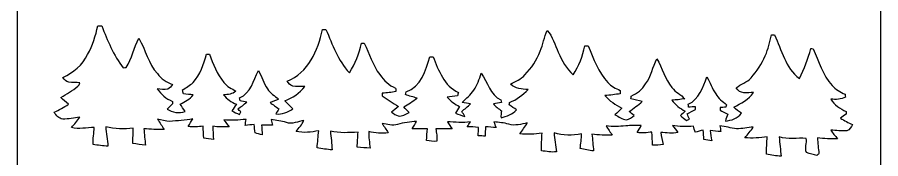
# Model space of a CAD drawing. Header units: centimetres. Extents: x -16.8 to 16.8, y -16.7 to 16.7.
# Drawn here: x -16.77 to 16.77, y -3.1 to 2.4 of the extents above; entities that cross this region are included whole.
import ezdxf

# ---------------------------------------------------------------- set-up
doc = ezdxf.new("R2010")
doc.units = ezdxf.units.CM
doc.header["$MEASUREMENT"] = 0
doc.layers.add('Layer 1', color=7, linetype='Continuous')

msp = doc.modelspace()

# ---------------------------------------------------------------- linework, layer by layer
at = {"layer": 'Layer 1', "color": 7}
for points, knots in [([(-16.77458, 16.66875), (-16.77458, 16.66875), (16.77458, 16.66875), (16.77458, 16.66875), (16.77458, 16.66875), (16.77458, 16.66875), (16.77458, -16.66875), (16.77458, -16.66875), (16.77458, -16.66875), (16.77458, -16.66875), (-16.77458, -16.66875), (-16.77458, -16.66875), (-16.77458, -16.66875), (-16.77458, -16.66875), (-16.77458, 16.66875), (-16.77458, 16.66875), (-16.77458, 16.66875), (-16.77458, 16.66875), (-16.77458, 16.66875), (-16.77458, 16.66875)], [0, 0, 0, 0, 0.16666667, 0.16666667, 0.16666667, 0.16666667, 0.33333333, 0.33333333, 0.33333333, 0.33333333, 0.5, 0.5, 0.5, 0.5, 0.66666667, 0.66666667, 0.66666667, 0.66666667, 1, 1, 1, 1]), ([(-13.64156, 2.06516), (-13.73787, 1.68346), (-13.82924, 1.29328), (-14.04232, 0.95673), (-14.04232, 0.95673), (-14.23141, 0.54293), (-14.60324, 0.25118), (-15.00223, 0.05256), (-15.00223, 0.05256), (-14.93908, -0.01976), (-14.88017, -0.1143), (-14.77751, -0.13159), (-14.77751, -0.13159), (-14.63322, -0.15311), (-14.48611, -0.127), (-14.34148, -0.14746), (-14.34148, -0.14746), (-14.35523, -0.20038), (-14.3824, -0.25012), (-14.42614, -0.28434), (-14.42614, -0.28434), (-14.62652, -0.45367), (-14.85653, -0.58173), (-15.08019, -0.71684), (-15.08019, -0.71684), (-14.99164, -0.81527), (-14.88687, -0.89641), (-14.78668, -0.98284), (-14.78668, -0.98284), (-14.95884, -1.11231), (-15.15921, -1.19486), (-15.34724, -1.29752), (-15.34724, -1.29752), (-15.26117, -1.41323), (-15.16274, -1.54728), (-15.00681, -1.56245), (-15.00681, -1.56245), (-14.78562, -1.56633), (-14.56902, -1.50566), (-14.34924, -1.48872), (-14.34924, -1.48872), (-14.43602, -1.63724), (-14.55843, -1.7593), (-14.66991, -1.88912), (-14.66991, -1.88912), (-14.37605, -1.97485), (-14.08042, -1.88489), (-13.7855, -1.88419), (-13.7855, -1.88419), (-13.79044, -2.10714), (-13.8363, -2.32833), (-13.82924, -2.55235), (-13.82924, -2.55235), (-13.63663, -2.57528), (-13.44436, -2.60103), (-13.25104, -2.61796), (-13.25104, -2.61796), (-13.27326, -2.36326), (-13.31842, -2.11067), (-13.33465, -1.85561), (-13.33465, -1.85561), (-12.98787, -1.95686), (-12.62204, -1.96568), (-12.26644, -1.90888), (-12.26644, -1.90888), (-12.26926, -2.10855), (-12.28408, -2.30787), (-12.28443, -2.50754), (-12.28443, -2.50754), (-12.12215, -2.53153), (-11.96023, -2.5594), (-11.79724, -2.5781), (-11.79724, -2.5781), (-11.81453, -2.36467), (-11.83675, -2.15194), (-11.85721, -1.93922), (-11.85721, -1.93922), (-11.59545, -1.94945), (-11.33369, -1.97591), (-11.07158, -1.96427), (-11.07158, -1.96427), (-11.14884, -1.82845), (-11.24162, -1.70251), (-11.32417, -1.57021), (-11.32417, -1.57021), (-11.16542, -1.59491), (-11.00984, -1.64359), (-10.84898, -1.65065), (-10.84898, -1.65065), (-10.55017, -1.62454), (-10.25031, -1.6129), (-9.95645, -1.54975), (-9.95645, -1.54975), (-10.01466, -1.65029), (-10.07674, -1.74872), (-10.12966, -1.85279), (-10.12966, -1.85279), (-9.93846, -1.86373), (-9.74549, -1.86972), (-9.55534, -1.83833), (-9.55534, -1.83833), (-9.54511, -1.99143), (-9.53664, -2.14418), (-9.52641, -2.29799), (-9.52641, -2.29799), (-9.40223, -2.31916), (-9.27841, -2.3368), (-9.15317, -2.35444), (-9.15317, -2.35444), (-9.16023, -2.18369), (-9.1694, -2.0126), (-9.17646, -1.84221), (-9.17646, -1.84221), (-8.96655, -1.86549), (-8.75559, -1.87501), (-8.54463, -1.86055), (-8.54463, -1.86055), (-8.61378, -1.77094), (-8.68363, -1.68204), (-8.74818, -1.58962), (-8.74818, -1.58962), (-8.46138, -1.62807), (-8.17386, -1.59703), (-7.88741, -1.57233), (-7.88741, -1.57233), (-7.89869, -1.65276), (-7.90928, -1.7332), (-7.91986, -1.81434), (-7.91986, -1.81434), (-7.80239, -1.79846), (-7.68456, -1.78188), (-7.56673, -1.76848), (-7.56673, -1.76848), (-7.54662, -1.86937), (-7.57626, -1.99284), (-7.52581, -2.09021), (-7.52581, -2.09021), (-7.44432, -2.14136), (-7.34801, -2.13678), (-7.25946, -2.1777), (-7.25946, -2.1777), (-7.2644, -2.08139), (-7.27463, -1.88877), (-7.27957, -1.79211), (-7.27957, -1.79211), (-7.14058, -1.79881), (-7.00193, -1.80023), (-6.86259, -1.80305), (-6.86259, -1.80305), (-6.87634, -1.72861), (-6.89151, -1.65453), (-6.90809, -1.5808), (-6.90809, -1.5808), (-6.71054, -1.61219), (-6.51016, -1.63442), (-6.3179, -1.69228), (-6.3179, -1.69228), (-6.09036, -1.77482), (-5.86105, -1.65135), (-5.63633, -1.61325), (-5.63633, -1.61325), (-5.71253, -1.77341), (-5.83036, -1.90676), (-5.94431, -2.04082), (-5.94431, -2.04082), (-5.65079, -2.10644), (-5.3527, -2.07786), (-5.06307, -2.0126), (-5.06307, -2.0126), (-5.08176, -2.23626), (-5.10469, -2.45957), (-5.1241, -2.68323), (-5.1241, -2.68323), (-4.93042, -2.71321), (-4.73639, -2.74285), (-4.54131, -2.76119), (-4.54131, -2.76119), (-4.55683, -2.51813), (-4.5847, -2.27612), (-4.60693, -2.03376), (-4.60693, -2.03376), (-4.2545, -2.11208), (-3.89255, -2.09056), (-3.53483, -2.06975), (-3.53483, -2.06975), (-3.54189, -2.26448), (-3.55953, -2.45851), (-3.5687, -2.65395), (-3.5687, -2.65395), (-3.39866, -2.66947), (-3.22898, -2.68358), (-3.05823, -2.68993), (-3.05823, -2.68993), (-3.09492, -2.47756), (-3.12632, -2.26342), (-3.11538, -2.04682), (-3.11538, -2.04682), (-2.86773, -2.10749), (-2.61232, -2.13536), (-2.35832, -2.09338), (-2.35832, -2.09338), (-2.43769, -1.97168), (-2.5273, -1.85667), (-2.5968, -1.72861), (-2.5968, -1.72861), (-2.39924, -1.75119), (-2.19463, -1.83868), (-1.99813, -1.76777), (-1.99813, -1.76777), (-1.75966, -1.68522), (-1.50601, -1.6764), (-1.2573, -1.651), (-1.2573, -1.651), (-1.31551, -1.74766), (-1.37407, -1.84432), (-1.42981, -1.94275), (-1.42981, -1.94275), (-1.23225, -1.9431), (-1.03434, -1.94063), (-0.83679, -1.93463), (-0.83679, -1.93463), (-0.85055, -2.08739), (-0.86254, -2.23943), (-0.87066, -2.39289), (-0.87066, -2.39289), (-0.74083, -2.407), (-0.60854, -2.44863), (-0.47837, -2.41618), (-0.47837, -2.41618), (-0.44309, -2.25743), (-0.49777, -2.09656), (-0.50906, -1.93887), (-0.50906, -1.93887), (-0.29951, -1.9498), (-0.09066, -1.94451), (0.11924, -1.94134), (0.11924, -1.94134), (0.05821, -1.84997), (-0.00388, -1.75966), (-0.06385, -1.66864), (-0.06385, -1.66864), (0.2353, -1.67993), (0.53516, -1.70815), (0.83361, -1.67111), (0.83361, -1.67111), (0.79269, -1.7332), (0.75106, -1.79493), (0.71085, -1.85773), (0.71085, -1.85773), (0.85337, -1.86831), (1.00013, -1.84997), (1.13982, -1.88807), (1.13982, -1.88807), (1.15288, -1.99355), (1.137, -2.10009), (1.13806, -2.20662), (1.13806, -2.20662), (1.22802, -2.21474), (1.31586, -2.21897), (1.40723, -2.22814), (1.40723, -2.22814), (1.40829, -2.10361), (1.41041, -1.98085), (1.41852, -1.85738), (1.41852, -1.85738), (1.5554, -1.87184), (1.69086, -1.88207), (1.8288, -1.88983), (1.8288, -1.88983), (1.80128, -1.81645), (1.77236, -1.74343), (1.74413, -1.67076), (1.74413, -1.67076), (1.93957, -1.68557), (2.13607, -1.70427), (2.32445, -1.76213), (2.32445, -1.76213), (2.56399, -1.83444), (2.80705, -1.76001), (3.04271, -1.71238), (3.04271, -1.71238), (2.95875, -1.86373), (2.84621, -1.99637), (2.74955, -2.13924), (2.74955, -2.13924), (3.03812, -2.15688), (3.33163, -2.16182), (3.61632, -2.10361), (3.61632, -2.10361), (3.60609, -2.33292), (3.59128, -2.56293), (3.58916, -2.79259), (3.58916, -2.79259), (3.78389, -2.81658), (3.98074, -2.85962), (4.17759, -2.83245), (4.17759, -2.83245), (4.13632, -2.58763), (4.0954, -2.34244), (4.08693, -2.09444), (4.08693, -2.09444), (4.43089, -2.2038), (4.79319, -2.21403), (5.14526, -2.13572), (5.14526, -2.13572), (5.14773, -2.32728), (5.11916, -2.51707), (5.09834, -2.70722), (5.09834, -2.70722), (5.2705, -2.74179), (5.44371, -2.77777), (5.61834, -2.8007), (5.61834, -2.8007), (5.60035, -2.58057), (5.57283, -2.36149), (5.55343, -2.14136), (5.55343, -2.14136), (5.81342, -2.18969), (6.07836, -2.18899), (6.34224, -2.18828), (6.34224, -2.18828), (6.26851, -2.06375), (6.18172, -1.94769), (6.10411, -1.82598), (6.10411, -1.82598), (6.35741, -1.87431), (6.61494, -1.85173), (6.86858, -1.81857), (6.86858, -1.81857), (7.06967, -1.81398), (7.2711, -1.81892), (7.47254, -1.80799), (7.47254, -1.80799), (7.42386, -1.90288), (7.36494, -1.99178), (7.30885, -2.08209), (7.30885, -2.08209), (7.49935, -2.11843), (7.69126, -2.08668), (7.88211, -2.06622), (7.88211, -2.06622), (7.89023, -2.23661), (7.89658, -2.40771), (7.91281, -2.57775), (7.91281, -2.57775), (8.04686, -2.57916), (8.18303, -2.57457), (8.31532, -2.54776), (8.31532, -2.54776), (8.28675, -2.39254), (8.25465, -2.23838), (8.22889, -2.0828), (8.22889, -2.0828), (8.45009, -2.08844), (8.6741, -2.13113), (8.89247, -2.07786), (8.89247, -2.07786), (8.82191, -1.98649), (8.74642, -1.899), (8.67904, -1.80587), (8.67904, -1.80587), (8.95103, -1.84044), (9.22161, -1.88419), (9.49713, -1.83021), (9.49713, -1.83021), (9.5183, -1.90994), (9.54405, -1.99319), (9.5691, -2.07433), (9.5691, -2.07433), (9.67034, -2.04682), (9.77124, -2.01789), (9.87249, -1.98931), (9.87249, -1.98931), (9.88766, -2.10891), (9.89506, -2.22709), (9.90635, -2.34809), (9.90635, -2.34809), (10.00584, -2.36926), (10.10602, -2.38936), (10.20727, -2.40101), (10.20727, -2.40101), (10.18752, -2.27013), (10.16741, -2.1396), (10.15012, -2.00907), (10.15012, -2.00907), (10.28665, -2.02918), (10.42423, -2.04611), (10.56287, -2.04787), (10.56287, -2.04787), (10.55017, -1.97132), (10.53782, -1.89477), (10.52654, -1.81822), (10.52654, -1.81822), (10.74032, -1.85914), (10.95304, -1.905), (11.16894, -1.93781), (11.16894, -1.93781), (11.38802, -1.93922), (11.60392, -1.88383), (11.82299, -1.87325), (11.82299, -1.87325), (11.7288, -2.02353), (11.60498, -2.15053), (11.49526, -2.28847), (11.49526, -2.28847), (11.78454, -2.30681), (12.07876, -2.30293), (12.36451, -2.24543), (12.36451, -2.24543), (12.35216, -2.47368), (12.33558, -2.70228), (12.33734, -2.93123), (12.33734, -2.93123), (12.52396, -2.9591), (12.71058, -2.9972), (12.90002, -3.00743), (12.90002, -3.00743), (12.88309, -2.75625), (12.84958, -2.50719), (12.82841, -2.25637), (12.82841, -2.25637), (13.17449, -2.36008), (13.53114, -2.28847), (13.88216, -2.3114), (13.88216, -2.3114), (13.92026, -2.49308), (13.81054, -2.68676), (13.89204, -2.86068), (13.89204, -2.86068), (14.01939, -2.91994), (14.16262, -2.93617), (14.29808, -2.97321), (14.29808, -2.97321), (14.32278, -2.94958), (14.34747, -2.92594), (14.37287, -2.90301), (14.37287, -2.90301), (14.34712, -2.69981), (14.32842, -2.49555), (14.31502, -2.29164), (14.31502, -2.29164), (14.57219, -2.32692), (14.83148, -2.32939), (15.09148, -2.32586), (15.09148, -2.32586), (15.00681, -2.21051), (14.90874, -2.10573), (14.82972, -1.98649), (14.82972, -1.98649), (15.03786, -2.00695), (15.246, -2.02812), (15.4559, -2.0133), (15.4559, -2.0133), (15.56985, -1.98332), (15.62135, -1.86655), (15.67568, -1.77377), (15.67568, -1.77377), (15.51517, -1.70356), (15.35747, -1.62384), (15.21319, -1.52435), (15.21319, -1.52435), (15.27563, -1.46297), (15.35289, -1.42028), (15.42732, -1.37513), (15.42732, -1.37513), (15.42838, -1.33809), (15.42944, -1.30104), (15.43085, -1.26436), (15.43085, -1.26436), (15.20084, -1.15111), (14.96801, -1.01212), (14.83431, -0.78564), (14.83431, -0.78564), (15.03116, -0.80504), (15.22836, -0.79798), (15.41004, -0.70767), (15.41004, -0.70767), (15.40439, -0.6798), (15.39311, -0.62371), (15.38746, -0.59584), (15.38746, -0.59584), (15.20649, -0.50236), (15.01211, -0.41593), (14.88264, -0.25259), (14.88264, -0.25259), (14.52774, 0.1584), (14.35488, 0.68192), (14.14815, 1.1751), (14.14815, 1.1751), (14.12593, 1.17651), (14.08183, 1.17969), (14.05996, 1.18145), (14.05996, 1.18145), (13.94425, 0.7807), (13.80807, 0.3877), (13.61264, 0.01764), (13.61264, 0.01764), (13.07112, 0.42298), (12.92331, 1.12607), (12.65061, 1.71027), (12.65061, 1.71027), (12.62062, 1.71097), (12.56065, 1.71203), (12.53067, 1.71274), (12.53067, 1.71274), (12.44671, 1.44392), (12.40684, 1.16134), (12.28901, 0.90417), (12.28901, 0.90417), (12.14931, 0.59302), (11.96657, 0.29845), (11.73656, 0.04621), (11.73656, 0.04621), (11.57958, -0.13229), (11.3351, -0.18979), (11.16295, -0.34819), (11.16295, -0.34819), (11.28183, -0.6036), (11.60251, -0.5274), (11.82864, -0.52846), (11.82864, -0.52846), (11.64872, -0.80363), (11.34392, -0.94509), (11.06558, -1.0989), (11.06558, -1.0989), (11.14989, -1.1938), (11.25291, -1.26929), (11.36015, -1.33703), (11.36015, -1.33703), (11.21692, -1.53458), (10.97033, -1.61466), (10.73679, -1.63724), (10.73679, -1.63724), (10.76501, -1.54658), (10.80064, -1.45838), (10.83839, -1.37125), (10.83839, -1.37125), (10.73432, -1.32327), (10.63202, -1.27176), (10.53077, -1.21849), (10.53077, -1.21849), (10.53077, -1.19239), (10.53112, -1.14018), (10.53147, -1.11407), (10.53147, -1.11407), (10.58827, -1.10913), (10.70222, -1.09926), (10.75902, -1.09432), (10.75902, -1.09432), (10.76572, -1.07174), (10.77877, -1.02694), (10.78512, -1.00436), (10.78512, -1.00436), (10.63413, -0.87171), (10.46374, -0.75459), (10.36214, -0.57679), (10.36214, -0.57679), (10.21609, -0.37606), (10.15436, -0.13088), (10.02065, 0.07691), (10.02065, 0.07691), (9.86649, -0.32279), (9.7215, -0.79128), (9.29605, -0.98002), (9.29605, -0.98002), (9.30099, -1.01918), (9.30592, -1.05833), (9.31122, -1.09784), (9.31122, -1.09784), (9.39694, -1.09079), (9.48796, -1.08726), (9.5758, -1.08091), (9.5758, -1.08091), (9.57686, -1.10702), (9.57897, -1.15923), (9.58039, -1.18533), (9.58039, -1.18533), (9.47067, -1.24248), (9.36307, -1.30069), (9.25371, -1.35714), (9.25371, -1.35714), (9.2837, -1.42558), (9.31369, -1.49401), (9.34261, -1.56351), (9.34261, -1.56351), (9.30381, -1.58044), (9.26536, -1.59773), (9.22726, -1.61537), (9.22726, -1.61537), (9.14647, -1.55081), (9.0678, -1.48766), (8.98878, -1.42381), (8.98878, -1.42381), (9.05439, -1.36807), (9.1186, -1.31022), (9.17822, -1.24778), (9.17822, -1.24778), (8.97431, -1.14864), (8.79687, -1.00577), (8.65681, -0.82691), (8.65681, -0.82691), (8.82544, -0.81703), (8.99195, -0.79834), (9.16023, -0.77682), (9.16023, -0.77682), (9.017, -0.60325), (8.79475, -0.51788), (8.66316, -0.33338), (8.66316, -0.33338), (8.38271, -0.00882), (8.29098, 0.42228), (8.07932, 0.78669), (8.07932, 0.78669), (7.9061, 0.47166), (7.86694, 0.09243), (7.64011, -0.19614), (7.64011, -0.19614), (7.51205, -0.41099), (7.30321, -0.55668), (7.08307, -0.66499), (7.08307, -0.66499), (7.07919, -0.69215), (7.07178, -0.74683), (7.0679, -0.77399), (7.0679, -0.77399), (7.21325, -0.8188), (7.36247, -0.84667), (7.51134, -0.88089), (7.51134, -0.88089), (7.34307, -1.01671), (7.16562, -1.13983), (6.99452, -1.27176), (6.99452, -1.27176), (7.06296, -1.3208), (7.13176, -1.36984), (7.19914, -1.42099), (7.19914, -1.42099), (7.10283, -1.48625), (7.00899, -1.56598), (6.89292, -1.59244), (6.89292, -1.59244), (6.72782, -1.57868), (6.59412, -1.45662), (6.44878, -1.39206), (6.44878, -1.39206), (6.53697, -1.30951), (6.62975, -1.23119), (6.71019, -1.14053), (6.71019, -1.14053), (6.47171, -1.00577), (6.23641, -0.85654), (6.06107, -0.64241), (6.06107, -0.64241), (6.26075, -0.63147), (6.45936, -0.60995), (6.65656, -0.57362), (6.65656, -0.57362), (6.65374, -0.54116), (6.64774, -0.4759), (6.64492, -0.44344), (6.64492, -0.44344), (6.47312, -0.36901), (6.2992, -0.28399), (6.17714, -0.13758), (6.17714, -0.13758), (5.78944, 0.25506), (5.62328, 0.79199), (5.41196, 1.28693), (5.41196, 1.28693), (5.36787, 1.28658), (5.32377, 1.28588), (5.28002, 1.28517), (5.28002, 1.28517), (5.1943, 0.88865), (5.04931, 0.50341), (4.82635, 0.16263), (4.82635, 0.16263), (4.56177, 0.39758), (4.38679, 0.71684), (4.24744, 1.03752), (4.24744, 1.03752), (4.11445, 1.32609), (4.03437, 1.65241), (3.80965, 1.88807), (3.80965, 1.88807), (3.70346, 1.62419), (3.65196, 1.34197), (3.54295, 1.07915), (3.54295, 1.07915), (3.41489, 0.73272), (3.19864, 0.4251), (2.94958, 0.15522), (2.94958, 0.15522), (2.79365, -0.00917), (2.58022, -0.09631), (2.3876, -0.20743), (2.3876, -0.20743), (2.57986, -0.36689), (2.82681, -0.40569), (3.07058, -0.40993), (3.07058, -0.40993), (2.87196, -0.6283), (2.6289, -0.80151), (2.35656, -0.91546), (2.35656, -0.91546), (2.35162, -0.93909), (2.34209, -0.98637), (2.33751, -1.00965), (2.33751, -1.00965), (2.43346, -1.0735), (2.53048, -1.1363), (2.62643, -1.2005), (2.62643, -1.2005), (2.46627, -1.36807), (2.24402, -1.45732), (2.02212, -1.51059), (2.02212, -1.51059), (2.0133, -1.41887), (2.02953, -1.32821), (2.04294, -1.23825), (2.04294, -1.23825), (1.92511, -1.1617), (1.81398, -1.07386), (1.72367, -0.96555), (1.72367, -0.96555), (1.82774, -0.95356), (1.93181, -0.94086), (2.03447, -0.91828), (2.03447, -0.91828), (2.02918, -0.89323), (2.01824, -0.84279), (2.01295, -0.81774), (2.01295, -0.81774), (1.58186, -0.62512), (1.51306, -0.11924), (1.24672, 0.21907), (1.24672, 0.21907), (1.17052, -0.006), (1.11548, -0.24659), (0.9652, -0.43744), (0.9652, -0.43744), (0.85196, -0.62724), (0.66005, -0.74648), (0.51753, -0.91123), (0.51753, -0.91123), (0.59619, -0.92639), (0.75318, -0.95638), (0.8315, -0.97155), (0.8315, -0.97155), (0.73201, -1.08338), (0.60925, -1.17016), (0.49248, -1.26259), (0.49248, -1.26259), (0.53693, -1.3275), (0.58067, -1.39347), (0.62018, -1.46191), (0.62018, -1.46191), (0.49424, -1.42487), (0.37147, -1.37724), (0.25012, -1.32891), (0.25012, -1.32891), (0.30445, -1.24284), (0.36124, -1.15817), (0.41416, -1.07103), (0.41416, -1.07103), (0.22331, -0.99131), (0.06244, -0.86007), (-0.0762, -0.70838), (-0.0762, -0.70838), (0.05927, -0.68862), (0.19509, -0.67098), (0.33091, -0.65193), (0.33091, -0.65193), (0.3429, -0.61031), (0.35525, -0.56903), (0.36759, -0.52811), (0.36759, -0.52811), (-0.19226, -0.2734), (-0.40922, 0.33373), (-0.61524, 0.86536), (-0.61524, 0.86536), (-0.66005, 0.86395), (-0.7045, 0.86254), (-0.7493, 0.86078), (-0.7493, 0.86078), (-0.88265, 0.33232), (-1.09079, -0.30339), (-1.66194, -0.49601), (-1.66194, -0.49601), (-1.66934, -0.52282), (-1.68416, -0.57644), (-1.69157, -0.60325), (-1.69157, -0.60325), (-1.54623, -0.6664), (-1.39206, -0.70273), (-1.24001, -0.74577), (-1.24001, -0.74577), (-1.40441, -0.87066), (-1.57445, -0.98778), (-1.75507, -1.08797), (-1.75507, -1.08797), (-1.6891, -1.16346), (-1.6196, -1.23613), (-1.55046, -1.30916), (-1.55046, -1.30916), (-1.6831, -1.37689), (-1.81998, -1.45697), (-1.97591, -1.43933), (-1.97591, -1.43933), (-2.07116, -1.41041), (-2.15159, -1.34902), (-2.23414, -1.29646), (-2.23414, -1.29646), (-2.14489, -1.22026), (-2.05352, -1.14618), (-1.96638, -1.06751), (-1.96638, -1.06751), (-2.17629, -0.93028), (-2.39148, -0.80116), (-2.59503, -0.6544), (-2.59503, -0.6544), (-2.59398, -0.62971), (-2.59256, -0.58032), (-2.59186, -0.55598), (-2.59186, -0.55598), (-2.41441, -0.53693), (-2.23591, -0.52211), (-2.05952, -0.49354), (-2.05952, -0.49354), (-2.0641, -0.44662), (-2.06834, -0.40005), (-2.07257, -0.35348), (-2.07257, -0.35348), (-2.33327, -0.25929), (-2.52871, -0.05009), (-2.69028, 0.16722), (-2.69028, 0.16722), (-2.97356, 0.53269), (-3.08645, 0.98848), (-3.29036, 1.39629), (-3.29036, 1.39629), (-3.31858, 1.39488), (-3.37467, 1.39171), (-3.40254, 1.3903), (-3.40254, 1.3903), (-3.49426, 0.98496), (-3.63961, 0.59055), (-3.87209, 0.24342), (-3.87209, 0.24342), (-4.32506, 0.71332), (-4.52579, 1.33914), (-4.7812, 1.92299), (-4.7812, 1.92299), (-4.82494, 1.92193), (-4.86869, 1.92052), (-4.91243, 1.91911), (-4.91243, 1.91911), (-5.08811, 1.11725), (-5.47123, 0.23601), (-6.29073, -0.08467), (-6.29073, -0.08467), (-6.22864, -0.15946), (-6.16973, -0.24871), (-6.07378, -0.28222), (-6.07378, -0.28222), (-5.92102, -0.31291), (-5.76263, -0.28258), (-5.60776, -0.29139), (-5.60776, -0.29139), (-5.79649, -0.55845), (-6.07342, -0.7366), (-6.37858, -0.84561), (-6.37858, -0.84561), (-6.27944, -0.95885), (-6.16585, -1.05763), (-6.06319, -1.16699), (-6.06319, -1.16699), (-6.27063, -1.27353), (-6.483, -1.40406), (-6.72677, -1.3522), (-6.72677, -1.3522), (-6.68867, -1.28834), (-6.65021, -1.22555), (-6.61176, -1.1624), (-6.61176, -1.1624), (-6.72571, -1.08479), (-6.83719, -1.00259), (-6.94761, -0.9204), (-6.94761, -0.9204), (-6.84071, -0.87348), (-6.73135, -0.8322), (-6.62446, -0.78458), (-6.62446, -0.78458), (-6.77333, -0.66075), (-6.94972, -0.55809), (-7.05556, -0.39088), (-7.05556, -0.39088), (-7.19279, -0.16263), (-7.27781, 0.09137), (-7.40657, 0.32385), (-7.40657, 0.32385), (-7.59354, -0.05468), (-7.70008, -0.55774), (-8.13647, -0.72919), (-8.13647, -0.72919), (-8.13012, -0.76835), (-8.12377, -0.80786), (-8.11742, -0.84737), (-8.11742, -0.84737), (-8.05251, -0.85972), (-7.92268, -0.88441), (-7.85813, -0.89676), (-7.85813, -0.89676), (-7.96255, -1.00154), (-8.08567, -1.08373), (-8.20949, -1.16346), (-8.20949, -1.16346), (-8.16998, -1.20368), (-8.13012, -1.24319), (-8.09025, -1.28341), (-8.09025, -1.28341), (-8.10366, -1.30704), (-8.13047, -1.35361), (-8.14388, -1.37724), (-8.14388, -1.37724), (-8.2423, -1.33773), (-8.33826, -1.29258), (-8.43351, -1.24601), (-8.43351, -1.24601), (-8.37847, -1.1557), (-8.31885, -1.06856), (-8.26206, -0.97931), (-8.26206, -0.97931), (-8.4582, -0.90205), (-8.63283, -0.78281), (-8.75947, -0.61172), (-8.75947, -0.61172), (-8.58908, -0.61489), (-8.4141, -0.59302), (-8.2804, -0.47696), (-8.2804, -0.47696), (-8.44091, -0.37183), (-8.63, -0.2981), (-8.74395, -0.13617), (-8.74395, -0.13617), (-9.01735, 0.18133), (-9.16517, 0.5782), (-9.30734, 0.96591), (-9.30734, 0.96591), (-9.34685, 0.96661), (-9.38636, 0.96732), (-9.42552, 0.96767), (-9.42552, 0.96767), (-9.52959, 0.57256), (-9.65764, 0.15981), (-9.94657, -0.14323), (-9.94657, -0.14323), (-10.06934, -0.25365), (-10.20974, -0.34361), (-10.35438, -0.42369), (-10.35438, -0.42369), (-10.34203, -0.4766), (-10.32933, -0.52987), (-10.31663, -0.58349), (-10.31663, -0.58349), (-10.18928, -0.59831), (-10.06263, -0.60678), (-9.93458, -0.61807), (-9.93458, -0.61807), (-10.06793, -0.78387), (-10.25525, -0.88935), (-10.44434, -0.97896), (-10.44434, -0.97896), (-10.3826, -1.07315), (-10.31628, -1.16417), (-10.25737, -1.26012), (-10.25737, -1.26012), (-10.48985, -1.35184), (-10.74455, -1.29928), (-10.95587, -1.17687), (-10.95587, -1.17687), (-10.88743, -1.10419), (-10.81334, -1.03717), (-10.73891, -0.97084), (-10.73891, -0.97084), (-10.74103, -0.9458), (-10.74455, -0.89606), (-10.74667, -0.87101), (-10.74667, -0.87101), (-10.98656, -0.77188), (-11.18694, -0.60113), (-11.33404, -0.38735), (-11.33404, -0.38735), (-11.19893, -0.39688), (-11.05923, -0.43991), (-10.92518, -0.39723), (-10.92518, -0.39723), (-10.8458, -0.36266), (-10.79923, -0.28363), (-10.74491, -0.22013), (-10.74491, -0.22013), (-10.9668, -0.12065), (-11.19011, -0.00282), (-11.32946, 0.20532), (-11.32946, 0.20532), (-11.68259, 0.60008), (-11.78666, 1.13348), (-12.04948, 1.58115), (-12.04948, 1.58115), (-12.25973, 1.22484), (-12.31653, 0.79692), (-12.54019, 0.44379), (-12.54019, 0.44379), (-12.56841, 0.44133), (-12.62521, 0.43709), (-12.65379, 0.43462), (-12.65379, 0.43462), (-13.04043, 0.91581), (-13.26691, 1.49507), (-13.49446, 2.06234), (-13.49446, 2.06234), (-13.54349, 2.0634), (-13.59253, 2.06446), (-13.64156, 2.06516)], [0, 0, 0, 0, 0.00389105, 0.00389105, 0.00389105, 0.00389105, 0.0077821, 0.0077821, 0.0077821, 0.0077821, 0.01167315, 0.01167315, 0.01167315, 0.01167315, 0.0155642, 0.0155642, 0.0155642, 0.0155642, 0.01945525, 0.01945525, 0.01945525, 0.01945525, 0.0233463, 0.0233463, 0.0233463, 0.0233463, 0.02723735, 0.02723735, 0.02723735, 0.02723735, 0.0311284, 0.0311284, 0.0311284, 0.0311284, 0.03501946, 0.03501946, 0.03501946, 0.03501946, 0.03891051, 0.03891051, 0.03891051, 0.03891051, 0.04280156, 0.04280156, 0.04280156, 0.04280156, 0.04669261, 0.04669261, 0.04669261, 0.04669261, 0.05058366, 0.05058366, 0.05058366, 0.05058366, 0.05447471, 0.05447471, 0.05447471, 0.05447471, 0.05836576, 0.05836576, 0.05836576, 0.05836576, 0.06225681, 0.06225681, 0.06225681, 0.06225681, 0.06614786, 0.06614786, 0.06614786, 0.06614786, 0.07003891, 0.07003891, 0.07003891, 0.07003891, 0.07392996, 0.07392996, 0.07392996, 0.07392996, 0.07782101, 0.07782101, 0.07782101, 0.07782101, 0.08171206, 0.08171206, 0.08171206, 0.08171206, 0.08560311, 0.08560311, 0.08560311, 0.08560311, 0.08949416, 0.08949416, 0.08949416, 0.08949416, 0.09338521, 0.09338521, 0.09338521, 0.09338521, 0.09727626, 0.09727626, 0.09727626, 0.09727626, 0.10116732, 0.10116732, 0.10116732, 0.10116732, 0.10505837, 0.10505837, 0.10505837, 0.10505837, 0.10894942, 0.10894942, 0.10894942, 0.10894942, 0.11284047, 0.11284047, 0.11284047, 0.11284047, 0.11673152, 0.11673152, 0.11673152, 0.11673152, 0.12062257, 0.12062257, 0.12062257, 0.12062257, 0.12451362, 0.12451362, 0.12451362, 0.12451362, 0.12840467, 0.12840467, 0.12840467, 0.12840467, 0.13229572, 0.13229572, 0.13229572, 0.13229572, 0.13618677, 0.13618677, 0.13618677, 0.13618677, 0.14007782, 0.14007782, 0.14007782, 0.14007782, 0.14396887, 0.14396887, 0.14396887, 0.14396887, 0.14785992, 0.14785992, 0.14785992, 0.14785992, 0.15175097, 0.15175097, 0.15175097, 0.15175097, 0.15564202, 0.15564202, 0.15564202, 0.15564202, 0.15953307, 0.15953307, 0.15953307, 0.15953307, 0.16342412, 0.16342412, 0.16342412, 0.16342412, 0.16731518, 0.16731518, 0.16731518, 0.16731518, 0.17120623, 0.17120623, 0.17120623, 0.17120623, 0.17509728, 0.17509728, 0.17509728, 0.17509728, 0.17898833, 0.17898833, 0.17898833, 0.17898833, 0.18287938, 0.18287938, 0.18287938, 0.18287938, 0.18677043, 0.18677043, 0.18677043, 0.18677043, 0.19066148, 0.19066148, 0.19066148, 0.19066148, 0.19455253, 0.19455253, 0.19455253, 0.19455253, 0.19844358, 0.19844358, 0.19844358, 0.19844358, 0.20233463, 0.20233463, 0.20233463, 0.20233463, 0.20622568, 0.20622568, 0.20622568, 0.20622568, 0.21011673, 0.21011673, 0.21011673, 0.21011673, 0.21400778, 0.21400778, 0.21400778, 0.21400778, 0.21789883, 0.21789883, 0.21789883, 0.21789883, 0.22178988, 0.22178988, 0.22178988, 0.22178988, 0.22568093, 0.22568093, 0.22568093, 0.22568093, 0.22957198, 0.22957198, 0.22957198, 0.22957198, 0.23346304, 0.23346304, 0.23346304, 0.23346304, 0.23735409, 0.23735409, 0.23735409, 0.23735409, 0.24124514, 0.24124514, 0.24124514, 0.24124514, 0.24513619, 0.24513619, 0.24513619, 0.24513619, 0.24902724, 0.24902724, 0.24902724, 0.24902724, 0.25291829, 0.25291829, 0.25291829, 0.25291829, 0.25680934, 0.25680934, 0.25680934, 0.25680934, 0.26070039, 0.26070039, 0.26070039, 0.26070039, 0.26459144, 0.26459144, 0.26459144, 0.26459144, 0.26848249, 0.26848249, 0.26848249, 0.26848249, 0.27237354, 0.27237354, 0.27237354, 0.27237354, 0.27626459, 0.27626459, 0.27626459, 0.27626459, 0.28015564, 0.28015564, 0.28015564, 0.28015564, 0.28404669, 0.28404669, 0.28404669, 0.28404669, 0.28793774, 0.28793774, 0.28793774, 0.28793774, 0.29182879, 0.29182879, 0.29182879, 0.29182879, 0.29571984, 0.29571984, 0.29571984, 0.29571984, 0.29961089, 0.29961089, 0.29961089, 0.29961089, 0.30350195, 0.30350195, 0.30350195, 0.30350195, 0.307393, 0.307393, 0.307393, 0.307393, 0.31128405, 0.31128405, 0.31128405, 0.31128405, 0.3151751, 0.3151751, 0.3151751, 0.3151751, 0.31906615, 0.31906615, 0.31906615, 0.31906615, 0.3229572, 0.3229572, 0.3229572, 0.3229572, 0.32684825, 0.32684825, 0.32684825, 0.32684825, 0.3307393, 0.3307393, 0.3307393, 0.3307393, 0.33463035, 0.33463035, 0.33463035, 0.33463035, 0.3385214, 0.3385214, 0.3385214, 0.3385214, 0.34241245, 0.34241245, 0.34241245, 0.34241245, 0.3463035, 0.3463035, 0.3463035, 0.3463035, 0.35019455, 0.35019455, 0.35019455, 0.35019455, 0.3540856, 0.3540856, 0.3540856, 0.3540856, 0.35797665, 0.35797665, 0.35797665, 0.35797665, 0.3618677, 0.3618677, 0.3618677, 0.3618677, 0.36575875, 0.36575875, 0.36575875, 0.36575875, 0.36964981, 0.36964981, 0.36964981, 0.36964981, 0.37354086, 0.37354086, 0.37354086, 0.37354086, 0.37743191, 0.37743191, 0.37743191, 0.37743191, 0.38132296, 0.38132296, 0.38132296, 0.38132296, 0.38521401, 0.38521401, 0.38521401, 0.38521401, 0.38910506, 0.38910506, 0.38910506, 0.38910506, 0.39299611, 0.39299611, 0.39299611, 0.39299611, 0.39688716, 0.39688716, 0.39688716, 0.39688716, 0.40077821, 0.40077821, 0.40077821, 0.40077821, 0.40466926, 0.40466926, 0.40466926, 0.40466926, 0.40856031, 0.40856031, 0.40856031, 0.40856031, 0.41245136, 0.41245136, 0.41245136, 0.41245136, 0.41634241, 0.41634241, 0.41634241, 0.41634241, 0.42023346, 0.42023346, 0.42023346, 0.42023346, 0.42412451, 0.42412451, 0.42412451, 0.42412451, 0.42801556, 0.42801556, 0.42801556, 0.42801556, 0.43190661, 0.43190661, 0.43190661, 0.43190661, 0.43579767, 0.43579767, 0.43579767, 0.43579767, 0.43968872, 0.43968872, 0.43968872, 0.43968872, 0.44357977, 0.44357977, 0.44357977, 0.44357977, 0.44747082, 0.44747082, 0.44747082, 0.44747082, 0.45136187, 0.45136187, 0.45136187, 0.45136187, 0.45525292, 0.45525292, 0.45525292, 0.45525292, 0.45914397, 0.45914397, 0.45914397, 0.45914397, 0.46303502, 0.46303502, 0.46303502, 0.46303502, 0.46692607, 0.46692607, 0.46692607, 0.46692607, 0.47081712, 0.47081712, 0.47081712, 0.47081712, 0.47470817, 0.47470817, 0.47470817, 0.47470817, 0.47859922, 0.47859922, 0.47859922, 0.47859922, 0.48249027, 0.48249027, 0.48249027, 0.48249027, 0.48638132, 0.48638132, 0.48638132, 0.48638132, 0.49027237, 0.49027237, 0.49027237, 0.49027237, 0.49416342, 0.49416342, 0.49416342, 0.49416342, 0.49805447, 0.49805447, 0.49805447, 0.49805447, 0.50194553, 0.50194553, 0.50194553, 0.50194553, 0.50583658, 0.50583658, 0.50583658, 0.50583658, 0.50972763, 0.50972763, 0.50972763, 0.50972763, 0.51361868, 0.51361868, 0.51361868, 0.51361868, 0.51750973, 0.51750973, 0.51750973, 0.51750973, 0.52140078, 0.52140078, 0.52140078, 0.52140078, 0.52529183, 0.52529183, 0.52529183, 0.52529183, 0.52918288, 0.52918288, 0.52918288, 0.52918288, 0.53307393, 0.53307393, 0.53307393, 0.53307393, 0.53696498, 0.53696498, 0.53696498, 0.53696498, 0.54085603, 0.54085603, 0.54085603, 0.54085603, 0.54474708, 0.54474708, 0.54474708, 0.54474708, 0.54863813, 0.54863813, 0.54863813, 0.54863813, 0.55252918, 0.55252918, 0.55252918, 0.55252918, 0.55642023, 0.55642023, 0.55642023, 0.55642023, 0.56031128, 0.56031128, 0.56031128, 0.56031128, 0.56420233, 0.56420233, 0.56420233, 0.56420233, 0.56809339, 0.56809339, 0.56809339, 0.56809339, 0.57198444, 0.57198444, 0.57198444, 0.57198444, 0.57587549, 0.57587549, 0.57587549, 0.57587549, 0.57976654, 0.57976654, 0.57976654, 0.57976654, 0.58365759, 0.58365759, 0.58365759, 0.58365759, 0.58754864, 0.58754864, 0.58754864, 0.58754864, 0.59143969, 0.59143969, 0.59143969, 0.59143969, 0.59533074, 0.59533074, 0.59533074, 0.59533074, 0.59922179, 0.59922179, 0.59922179, 0.59922179, 0.60311284, 0.60311284, 0.60311284, 0.60311284, 0.60700389, 0.60700389, 0.60700389, 0.60700389, 0.61089494, 0.61089494, 0.61089494, 0.61089494, 0.61478599, 0.61478599, 0.61478599, 0.61478599, 0.61867704, 0.61867704, 0.61867704, 0.61867704, 0.62256809, 0.62256809, 0.62256809, 0.62256809, 0.62645914, 0.62645914, 0.62645914, 0.62645914, 0.63035019, 0.63035019, 0.63035019, 0.63035019, 0.63424125, 0.63424125, 0.63424125, 0.63424125, 0.6381323, 0.6381323, 0.6381323, 0.6381323, 0.64202335, 0.64202335, 0.64202335, 0.64202335, 0.6459144, 0.6459144, 0.6459144, 0.6459144, 0.64980545, 0.64980545, 0.64980545, 0.64980545, 0.6536965, 0.6536965, 0.6536965, 0.6536965, 0.65758755, 0.65758755, 0.65758755, 0.65758755, 0.6614786, 0.6614786, 0.6614786, 0.6614786, 0.66536965, 0.66536965, 0.66536965, 0.66536965, 0.6692607, 0.6692607, 0.6692607, 0.6692607, 0.67315175, 0.67315175, 0.67315175, 0.67315175, 0.6770428, 0.6770428, 0.6770428, 0.6770428, 0.68093385, 0.68093385, 0.68093385, 0.68093385, 0.6848249, 0.6848249, 0.6848249, 0.6848249, 0.68871595, 0.68871595, 0.68871595, 0.68871595, 0.692607, 0.692607, 0.692607, 0.692607, 0.69649805, 0.69649805, 0.69649805, 0.69649805, 0.70038911, 0.70038911, 0.70038911, 0.70038911, 0.70428016, 0.70428016, 0.70428016, 0.70428016, 0.70817121, 0.70817121, 0.70817121, 0.70817121, 0.71206226, 0.71206226, 0.71206226, 0.71206226, 0.71595331, 0.71595331, 0.71595331, 0.71595331, 0.71984436, 0.71984436, 0.71984436, 0.71984436, 0.72373541, 0.72373541, 0.72373541, 0.72373541, 0.72762646, 0.72762646, 0.72762646, 0.72762646, 0.73151751, 0.73151751, 0.73151751, 0.73151751, 0.73540856, 0.73540856, 0.73540856, 0.73540856, 0.73929961, 0.73929961, 0.73929961, 0.73929961, 0.74319066, 0.74319066, 0.74319066, 0.74319066, 0.74708171, 0.74708171, 0.74708171, 0.74708171, 0.75097276, 0.75097276, 0.75097276, 0.75097276, 0.75486381, 0.75486381, 0.75486381, 0.75486381, 0.75875486, 0.75875486, 0.75875486, 0.75875486, 0.76264591, 0.76264591, 0.76264591, 0.76264591, 0.76653696, 0.76653696, 0.76653696, 0.76653696, 0.77042802, 0.77042802, 0.77042802, 0.77042802, 0.77431907, 0.77431907, 0.77431907, 0.77431907, 0.77821012, 0.77821012, 0.77821012, 0.77821012, 0.78210117, 0.78210117, 0.78210117, 0.78210117, 0.78599222, 0.78599222, 0.78599222, 0.78599222, 0.78988327, 0.78988327, 0.78988327, 0.78988327, 0.79377432, 0.79377432, 0.79377432, 0.79377432, 0.79766537, 0.79766537, 0.79766537, 0.79766537, 0.80155642, 0.80155642, 0.80155642, 0.80155642, 0.80544747, 0.80544747, 0.80544747, 0.80544747, 0.80933852, 0.80933852, 0.80933852, 0.80933852, 0.81322957, 0.81322957, 0.81322957, 0.81322957, 0.81712062, 0.81712062, 0.81712062, 0.81712062, 0.82101167, 0.82101167, 0.82101167, 0.82101167, 0.82490272, 0.82490272, 0.82490272, 0.82490272, 0.82879377, 0.82879377, 0.82879377, 0.82879377, 0.83268482, 0.83268482, 0.83268482, 0.83268482, 0.83657588, 0.83657588, 0.83657588, 0.83657588, 0.84046693, 0.84046693, 0.84046693, 0.84046693, 0.84435798, 0.84435798, 0.84435798, 0.84435798, 0.84824903, 0.84824903, 0.84824903, 0.84824903, 0.85214008, 0.85214008, 0.85214008, 0.85214008, 0.85603113, 0.85603113, 0.85603113, 0.85603113, 0.85992218, 0.85992218, 0.85992218, 0.85992218, 0.86381323, 0.86381323, 0.86381323, 0.86381323, 0.86770428, 0.86770428, 0.86770428, 0.86770428, 0.87159533, 0.87159533, 0.87159533, 0.87159533, 0.87548638, 0.87548638, 0.87548638, 0.87548638, 0.87937743, 0.87937743, 0.87937743, 0.87937743, 0.88326848, 0.88326848, 0.88326848, 0.88326848, 0.88715953, 0.88715953, 0.88715953, 0.88715953, 0.89105058, 0.89105058, 0.89105058, 0.89105058, 0.89494163, 0.89494163, 0.89494163, 0.89494163, 0.89883268, 0.89883268, 0.89883268, 0.89883268, 0.90272374, 0.90272374, 0.90272374, 0.90272374, 0.90661479, 0.90661479, 0.90661479, 0.90661479, 0.91050584, 0.91050584, 0.91050584, 0.91050584, 0.91439689, 0.91439689, 0.91439689, 0.91439689, 0.91828794, 0.91828794, 0.91828794, 0.91828794, 0.92217899, 0.92217899, 0.92217899, 0.92217899, 0.92607004, 0.92607004, 0.92607004, 0.92607004, 0.92996109, 0.92996109, 0.92996109, 0.92996109, 0.93385214, 0.93385214, 0.93385214, 0.93385214, 0.93774319, 0.93774319, 0.93774319, 0.93774319, 0.94163424, 0.94163424, 0.94163424, 0.94163424, 0.94552529, 0.94552529, 0.94552529, 0.94552529, 0.94941634, 0.94941634, 0.94941634, 0.94941634, 0.95330739, 0.95330739, 0.95330739, 0.95330739, 0.95719844, 0.95719844, 0.95719844, 0.95719844, 0.96108949, 0.96108949, 0.96108949, 0.96108949, 0.96498054, 0.96498054, 0.96498054, 0.96498054, 0.9688716, 0.9688716, 0.9688716, 0.9688716, 0.97276265, 0.97276265, 0.97276265, 0.97276265, 0.9766537, 0.9766537, 0.9766537, 0.9766537, 0.98054475, 0.98054475, 0.98054475, 0.98054475, 0.9844358, 0.9844358, 0.9844358, 0.9844358, 0.98832685, 0.98832685, 0.98832685, 0.98832685, 0.9922179, 0.9922179, 0.9922179, 0.9922179, 1, 1, 1, 1])]:
    msp.add_open_spline(points, degree=3, knots=knots, dxfattribs=at)

doc.saveas('drawing.dxf')
